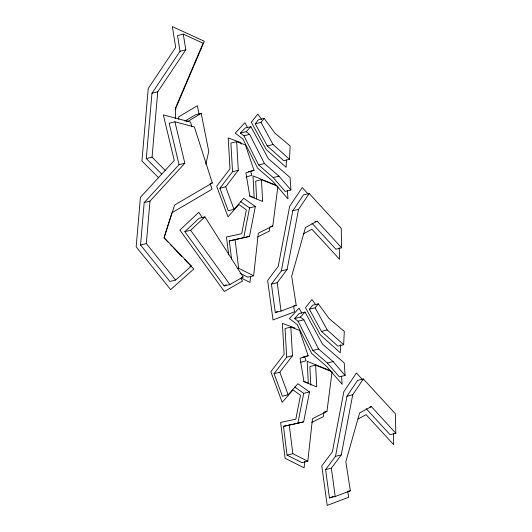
<?xml version="1.0" encoding="UTF-8"?>
<svg xmlns="http://www.w3.org/2000/svg" width="532" height="532" viewBox="0 0 532 532"><rect width="100%" height="100%" fill="white"/><g stroke="black" fill="none" stroke-linecap="round" stroke-linejoin="round"><path stroke-width="0.8" d="M175.274 118.722L175.773 107.304L203.084 43.218L183.287 34.134L177.515 35.551L180.029 51.245L151.972 93.26L146.287 158.563L161.828 174.19M286.469 159.999L286.11 167.347L266.166 149.445L251.33 122.207L257.787 114.081L261.664 119.381M289.494 159.274L290.153 145.994L274.845 133.02L264.165 118.41L258.392 119.826L255.227 123.803L267.283 145.941L283.722 160.691L289.494 159.274L273.056 144.524L260.999 122.387L264.165 118.41M340.673 344.623L340.274 352.783L320.331 334.881L305.488 307.642L311.952 299.516L315.822 304.816M343.652 344.709L344.31 331.429L329.009 318.455L318.329 303.845L312.557 305.262L309.391 309.238L321.448 331.376L337.887 346.126L343.652 344.709L327.22 329.96L315.163 307.822L318.329 303.845M174.915 121.808L194.346 126.902L212.328 182.942L174.596 205.059L164.149 237.664L191.367 266.047L175.653 280.032L169.881 281.448L140.548 244.999L144.205 202.559L179.065 164.661L184.837 163.244L174.915 121.808L169.149 123.225L179.065 164.661M175.653 280.032L146.32 243.583L149.971 201.143L184.837 163.244M165.292 170.459L152.052 157.146L157.745 91.843L185.801 49.828L183.287 34.134M250.579 276.687L249.954 282.386L241.176 277.99M240.025 273.275L247.865 277.205L253.638 275.789L258.319 233.229L272.79 225.98L277.917 186.34L261.465 179.723L255.693 181.139L256.617 198.842M304.829 461.304L304.111 467.821L285.099 458.291L280.63 422.415L295.832 419.149L300.507 395.243L293.039 389.963L282.173 402.298L270.841 371.695L284.135 354.332L282.366 323.35L294.954 328.051M286.695 357.158L285.059 328.517L290.831 327.1L292.467 355.742L286.695 357.158L274.06 373.663L282.399 396.18L288.164 394.764L297.88 383.738L309.498 391.944L303.646 421.843L283.476 426.351L287.061 455.133L302.03 462.641L307.802 461.224L312.483 418.664L326.954 411.416L332.074 371.775L315.629 365.158L309.857 366.575L310.821 385.082M269.751 227.111L269.225 231.174L257.674 236.959M323.915 412.546L323.389 416.609L311.838 422.395M341.664 247.819L317.185 221.199L305.474 227.49L291.662 276.254L296.204 305.328L281.056 311.06L275.283 312.477L271.42 284.148L281.335 270.901L292.793 210.778L303.426 194.938L309.198 193.522L341.205 228.328L341.664 247.819L335.892 249.235L311.971 223.221M271.42 284.148L277.192 282.731L287.107 269.491L298.565 209.362L309.198 193.522M395.828 433.254L371.349 406.634L359.639 412.925L345.827 461.69L350.369 490.763L335.22 496.496L329.448 497.912L325.584 469.583L335.499 456.336L346.957 396.214L357.59 380.373L363.356 378.957L395.369 413.763L395.828 433.254L390.056 434.671L366.136 408.656M325.584 469.583L331.356 468.167L341.271 454.927L352.723 394.797L363.356 378.957M243.716 237.817L249.561 207.926L255.333 206.509L249.488 236.407L229.312 240.916L231.566 259.011M283.476 426.351L297.88 423.253L303.725 393.361L309.498 391.944M205.804 164.282L208.77 151.394L201.202 113.422L195.43 114.839L184.937 121.103M164.175 237.099L171.989 212.714L212.049 189.239L210.273 183.7M175.141 109.785L204.341 41.27L172.361 26.6L175.686 47.368L148.248 88.458L141.924 160.983L158.662 177.821M255.333 206.509L243.716 198.303L234 209.329L228.235 210.745L219.896 188.228L232.537 171.723L238.303 170.307L236.667 141.665L230.895 143.081L232.537 171.723M219.896 188.228L225.668 186.812L238.303 170.307M274.06 373.663L279.825 372.247L292.467 355.742M240.411 133.106L245.086 128.052L250.858 126.636L268.301 158.622L290.053 177.528L290.938 190.01L285.172 191.427L273.195 177.582L258.658 164.98L243.915 135.8L240.411 133.106L246.183 131.69L250.858 126.636M294.575 318.542L299.25 313.488L305.022 312.071L322.459 344.058L344.211 362.964L345.102 375.446L339.336 376.862L327.36 363.017L312.823 350.415L298.08 321.235L294.575 318.542L300.341 317.125L305.022 312.071M184.83 231.679L199.128 218.266L204.9 216.857L243.117 276.966L229.884 284.54L224.118 285.95L184.83 231.679L190.602 230.27L204.9 216.857M201.202 113.422L188.607 120.937L186.446 121.469M224.118 285.95L226.206 284.76M303.213 233.934L311.925 229.252L339.542 259.277L339.27 247.806M358.103 418.977L366.089 414.687L393.707 444.712L393.434 433.241M275.283 312.477L277.558 311.619M329.448 497.912L333.238 496.476M236.667 141.665L245.378 144.917L254.01 170.34L245.89 172.82L249.834 196.315L262.602 201.448L261.465 179.723M246.017 177.076L251.882 175.287L250.559 171.397M290.831 327.1L299.543 330.352L308.168 355.775L300.055 358.255L303.998 381.75L316.759 386.884L315.629 365.158M300.181 362.511L306.046 360.716L304.723 356.832M180.029 51.245L185.801 49.828M151.972 93.26L157.745 91.843M255.227 123.803L260.999 122.387M146.287 158.563L152.052 157.146M243.915 135.8L249.688 134.383L264.431 163.57L278.968 176.165L290.938 190.01M267.283 145.941L273.056 144.524M258.658 164.98L264.431 163.57M248.238 171.756L254.01 170.34M210.167 183.474L212.328 182.942M144.205 202.559L149.971 201.143M273.195 177.582L278.968 176.165M140.548 244.999L146.32 243.583M292.793 210.778L298.565 209.362M270.628 226.512L272.79 225.98M229.312 240.916L249.488 236.407M315.024 221.731L317.185 221.199M189.924 266.399L191.367 266.047M237.225 268.64L238.662 268.288L253.638 275.789M241.674 277.318L243.117 276.966M281.335 270.901L287.107 269.491M294.043 305.853L296.204 305.328M309.391 309.238L315.163 307.822M298.08 321.235L303.852 319.818L318.595 349.005L333.132 361.6L345.102 375.446M321.448 331.376L327.22 329.96M312.823 350.415L318.595 349.005M303.12 357.012L308.168 355.775M327.36 363.017L333.132 361.6M346.957 396.214L352.723 394.797M324.068 412.12L326.954 411.416M297.88 423.253L303.646 421.843M369.906 406.993L371.349 406.634M287.061 455.133L292.826 453.723L307.802 461.224M335.499 456.336L341.271 454.927M347.482 491.468L350.369 490.763M275.217 184.843L253.019 175.912L254.15 197.638L249.608 195.809M329.381 370.279L307.183 361.348L308.314 383.073L303.772 381.245M240.524 201.542L249.561 207.926M294.688 386.977L303.725 393.361M246.183 131.69L249.688 134.383M300.341 317.125L303.852 319.818M163.923 237.89L167.939 242.08M170.24 244.474L172.534 246.868M173.685 248.065L181.718 256.444M184.591 259.436L193.774 269.012L170.626 289.614L136.172 246.801L140.435 197.286L174.257 160.518L163.337 114.905L190.476 122.021L191.999 126.762M307.862 193.681L302.243 187.57L289.674 206.296L278.236 266.319L267.636 280.477L273.016 319.965L294.509 311.825L293.617 306.119M362.591 379.728L356.407 373.005L343.838 391.732L332.4 451.754L321.793 465.912L327.18 505.4L348.673 497.26L347.782 491.555M190.602 230.27L229.884 284.54M202.353 217.854L198.815 212.295L179.883 230.063L224.331 291.47L242.532 281.049L240.763 278.276M247.673 127.813L244.9 122.726L235.264 133.14L242.925 139.025L257.608 168.099L272.577 181.073L287.985 198.888L287.4 190.695M301.837 313.248L299.064 308.161L289.428 318.575L297.089 324.46L311.772 353.534L326.741 366.508L342.149 384.323L341.564 376.131M225.668 186.812L234 209.329M279.825 372.247L288.164 394.764M241.315 144.172L240.79 142.616L228.201 137.914L229.977 168.897L216.677 186.26L228.009 216.863L238.875 204.527L246.349 209.808L241.668 233.714L226.466 236.979L228.7 254.914M198.948 113.808L197.339 105.728L178.592 116.914L178.805 119.368M331.356 468.167L335.22 496.496M277.192 282.731L281.056 311.06M289.242 424.935L292.826 453.723M235.078 239.5L238.662 268.288"/></g></svg>
